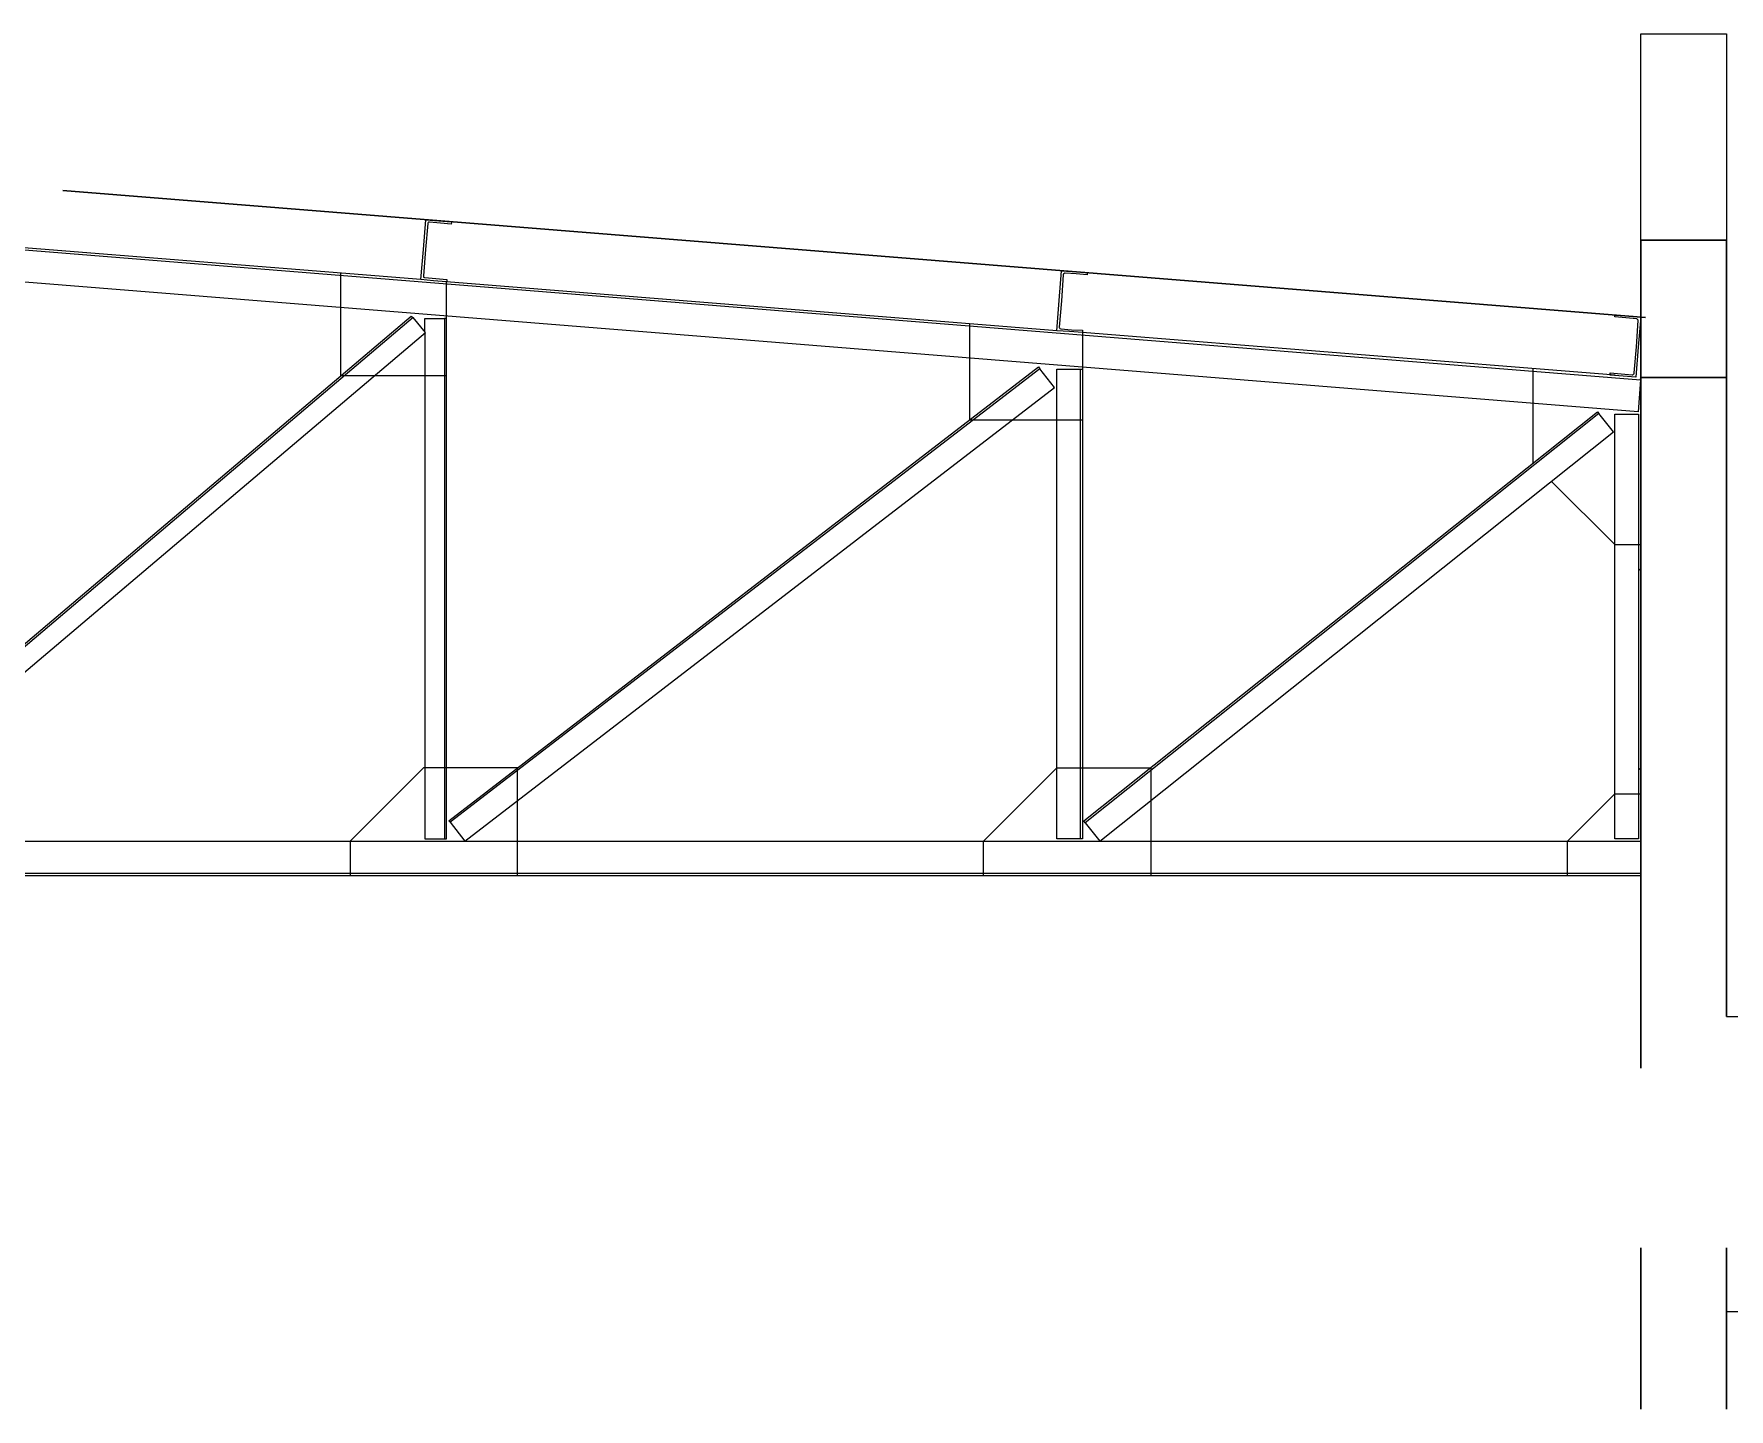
# Model space of a CAD drawing. Header units: inches. Extents: x -33163 to 19162, y -8858 to 30669.
# Drawn here: x -25700.1 to -25502.8, y -281.9 to -121.8 of the extents above; entities that cross this region are included whole.
import ezdxf

# ---------------------------------------------------------------- set-up
doc = ezdxf.new("R2010")
doc.units = ezdxf.units.IN
doc.layers.add('A-ROOF-BELOW', color=251, linetype='Continuous', lineweight=5)
doc.layers.add('METAL-DECK', color=12, linetype='Continuous', lineweight=0)
doc.layers.add('TRUSS_Geometry', color=12, linetype='Continuous')

msp = doc.modelspace()

# ---------------------------------------------------------------- linework, layer by layer
at = {"layer": 'A-ROOF-BELOW', "linetype": 'Continuous', "lineweight": 0}
msp.add_line((-25503.0971, -236.1762), (-25311.73054, -236.1762), dxfattribs=at)
for points in [[(-25513.07043, -154.73166), (-25513.07043, -121.77168), (-25503.0971, -121.77168), (-25503.0971, -236.1762)], [(-25513.07043, -151.72201), (-25513.07043, -121.77168), (-25503.0971, -121.77168), (-25503.0971, -236.1762)], [(-25503.0971, -263.10604), (-25503.0971, -270.51834), (-25446.96678, -270.51834)], [(-25503.0971, -263.10604), (-25503.0971, -266.7233)]]:
    msp.add_lwpolyline(points, dxfattribs=at)
at = {"layer": 'METAL-DECK', "lineweight": 30}
msp.add_lwpolyline([(-25512.5371, -154.78501), (-25696.78344, -139.99326)], dxfattribs=at)
at = {"layer": 'TRUSS_Geometry', "lineweight": 25}
for points in [[(-25738.40376, -143.94143), (-25513.12376, -162.03835), (-25513.39043, -165.77169), (-25738.40376, -147.69885)], [(-25655.0971, -150.35834), (-25726.08376, -144.70502)], [(-25581.07043, -156.33169), (-25652.11043, -150.62502)], [(-25516.0571, -161.50501), (-25578.08377, -156.545)], [(-25513.12376, -162.03835), (-25513.07043, -161.77169)], [(-26236.11045, -215.74502), (-25513.07043, -215.74502)], [(-25513.07043, -219.53168), (-26236.11045, -219.53168)], [(-26236.11045, -219.74502), (-25513.07043, -219.74502)]]:
    msp.add_lwpolyline(points, dxfattribs=at)
at = {"layer": 'TRUSS_Geometry', "lineweight": 18}
for points in [[(-25651.52375, -143.63835), (-25651.52375, -143.74501), (-25651.57708, -143.90501), (-25652.80375, -143.79835), (-25654.08375, -143.69168), (-25654.19042, -143.69168), (-25654.24375, -143.74501), (-25654.29708, -143.79835), (-25654.29708, -143.85168), (-25654.56375, -146.89168), (-25654.77708, -149.93168), (-25654.77708, -150.03835), (-25654.77708, -150.09168), (-25654.67042, -150.14501), (-25654.61708, -150.14501), (-25653.33708, -150.25168), (-25652.05708, -150.35835), (-25652.05708, -150.51835), (-25652.11042, -150.62501), (-25653.60375, -150.51835), (-25655.09708, -150.35835), (-25654.77708, -146.89168), (-25654.51042, -143.42501)], [(-25577.55043, -149.55838), (-25577.55043, -149.71838), (-25577.55043, -149.82504), (-25578.83043, -149.71838), (-25580.11043, -149.61171), (-25580.16376, -149.61171), (-25580.2171, -149.66504), (-25580.27043, -149.71838), (-25580.32376, -149.82504), (-25580.5371, -152.86504), (-25580.80376, -155.90504), (-25580.80376, -155.95838), (-25580.75043, -156.01171), (-25580.6971, -156.06504), (-25580.59043, -156.11838), (-25579.36376, -156.22504), (-25578.08376, -156.27838), (-25578.08376, -156.43838), (-25578.08376, -156.54504), (-25579.5771, -156.43838), (-25581.07043, -156.33171), (-25580.80376, -152.81171), (-25580.5371, -149.34504)]]:
    msp.add_lwpolyline(points, close=True, dxfattribs=at)
at = {"layer": 'TRUSS_Geometry', "lineweight": 30}
for points in [[(-25513.07043, -242.18421), (-25513.07043, -161.77169), (-25513.07043, -145.77168), (-25503.0971, -145.77168), (-25503.0971, -161.77169), (-25503.0971, -236.1762)], [(-25513.07043, -161.77169), (-25503.0971, -161.77169)], [(-25513.07043, -281.88322), (-25513.07043, -263.10604)], [(-25503.0971, -263.10604), (-25503.0971, -281.88322)]]:
    msp.add_lwpolyline(points, dxfattribs=at)
at = {"layer": 'TRUSS_Geometry', "lineweight": 13}
for points in [[(-25664.43044, -149.61169), (-25664.43044, -153.66502), (-25664.43044, -161.55835), (-25660.5371, -161.55835), (-25654.6171, -161.55835), (-25652.11043, -161.55835)], [(-25654.6171, -156.545), (-25654.6171, -215.47835), (-25652.32377, -215.47835), (-25652.11043, -215.47835), (-25652.11043, -154.89168), (-25652.11043, -154.62502), (-25652.11043, -150.62502)], [(-25725.92376, -214.03835), (-25726.1371, -213.87834), (-25656.2171, -154.62502), (-25656.00376, -154.78501)], [(-25654.6171, -156.49168), (-25654.6171, -154.89168), (-25652.32377, -154.89168)], [(-25652.11043, -154.89168), (-25652.32377, -154.89168), (-25652.32377, -215.47835)], [(-25578.08377, -156.545), (-25578.08377, -160.545), (-25578.08377, -166.73169), (-25578.35043, -166.73169), (-25581.07043, -166.73169), (-25586.29709, -166.73169), (-25591.20376, -166.73169), (-25591.20376, -159.53168), (-25591.20376, -155.47835)], [(-25651.68377, -213.55835), (-25651.84377, -213.39836), (-25583.20376, -160.545), (-25583.04377, -160.75834)], [(-25578.35043, -160.81169), (-25578.35043, -215.47835)], [(-25525.60376, -171.74502), (-25525.60376, -164.75834), (-25525.60376, -160.75834)], [(-25577.76377, -213.61168), (-25577.92376, -213.39836), (-25518.1371, -165.77169), (-25517.9771, -165.98501)], [(-25523.47043, -173.87834), (-25516.11043, -181.23834), (-25513.3371, -181.23834), (-25513.07043, -181.23834)], [(-25513.07043, -184.27834), (-25513.3371, -184.01168)], [(-25643.84377, -219.74502), (-25643.84377, -215.74502), (-25643.84377, -210.99835), (-25643.84377, -207.21167), (-25652.11043, -207.21167), (-25654.6171, -207.21167), (-25654.77709, -207.21167), (-25663.31044, -215.74502), (-25663.31044, -219.74502)], [(-25589.60376, -219.74502), (-25589.60376, -215.74502), (-25581.07043, -207.21167), (-25578.35043, -207.21167), (-25570.1371, -207.21167), (-25570.1371, -211.05168), (-25570.1371, -215.74502), (-25570.1371, -219.74502)], [(-25513.3371, -207.47835), (-25513.07043, -207.21167)], [(-25521.60376, -219.74502), (-25521.60376, -215.74502), (-25516.11043, -210.25169), (-25513.07043, -210.25169)]]:
    msp.add_lwpolyline(points, dxfattribs=at)
for points in [[(-25725.92376, -214.03835), (-25724.48376, -215.74502), (-25654.56376, -156.545), (-25656.00376, -154.78501)], [(-25649.97711, -215.74502), (-25581.3371, -162.94501), (-25583.04377, -160.75834), (-25651.68377, -213.55835)], [(-25578.35043, -215.47835), (-25581.07043, -215.47835), (-25581.07043, -160.81169), (-25578.35043, -160.81169), (-25578.08377, -160.81169), (-25578.08377, -215.47835)], [(-25516.27043, -168.11835), (-25517.9771, -165.98501), (-25577.76377, -213.61168), (-25576.0571, -215.74502)], [(-25513.3371, -215.47835), (-25516.11043, -215.47835), (-25516.11043, -166.03835), (-25513.3371, -166.03835)]]:
    msp.add_lwpolyline(points, close=True, dxfattribs=at)
at = {"layer": 'TRUSS_Geometry', "lineweight": 18}
for points in [[(-25513.07043, -154.73166), (-25513.39043, -158.25166), (-25513.6571, -161.71833), (-25515.15043, -161.61166), (-25516.64376, -161.505), (-25516.64376, -161.345), (-25516.64376, -161.23833), (-25515.36376, -161.345), (-25514.08376, -161.45166), (-25514.03043, -161.45166), (-25513.92376, -161.39833), (-25513.87043, -161.345), (-25513.87043, -161.23833), (-25513.60376, -158.19833)], [(-25513.39043, -155.15837), (-25513.39043, -155.10503), (-25513.44376, -155.0517), (-25513.4971, -154.99837), (-25513.55043, -154.94503), (-25514.83043, -154.83837), (-25516.11043, -154.7317), (-25516.11043, -154.62503), (-25516.0571, -154.51837), (-25513.07043, -154.7317)], [(-25513.60376, -158.19835), (-25513.39043, -155.15835)]]:
    msp.add_lwpolyline(points, dxfattribs=at)

doc.saveas('drawing.dxf')
